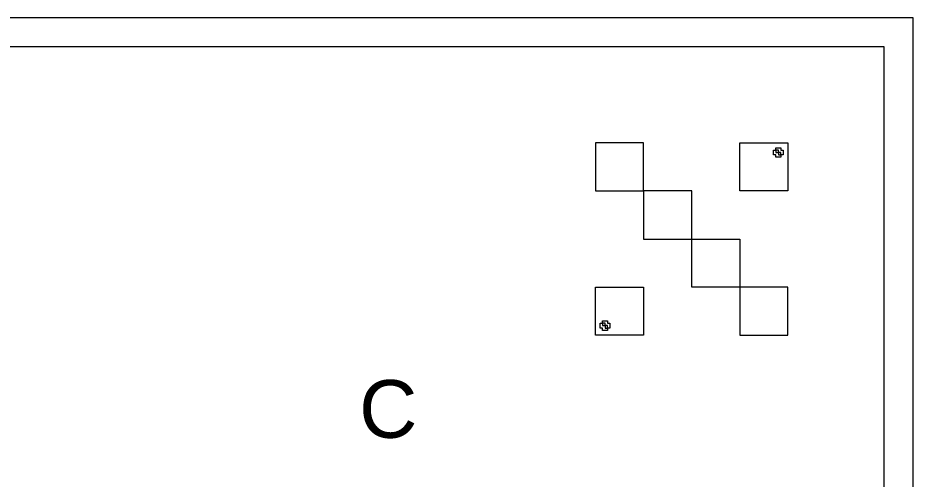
# Model space of a CAD drawing. Extents: x 1000 to 49000, y 2919 to 77300.
# Drawn here: x 35500 to 44800, y 72504 to 77300 of the extents above; entities that cross this region are included whole.
import ezdxf

# ---------------------------------------------------------------- set-up
doc = ezdxf.new("R2010")
doc.units = 13
doc.layers.add('Inner', color=4, linetype='Continuous', lineweight=0, true_color=0x00ffff)
doc.layers.add('Outer', color=1, linetype='Continuous', lineweight=0, true_color=0xff0000)
doc.styles.add('textstyle55', font='')
doc.styles.get('textstyle55').set_extended_font_data('Arial')

msp = doc.modelspace()

# ---------------------------------------------------------------- linework, layer by layer
at = {"layer": 'Inner'}
for points in [[(26200, 77300), (26200, 54700), (44800, 54700), (44800, 77300), (26200, 77300)], [(41500, 76000), (41500, 75500), (42000, 75500), (42000, 76000), (41500, 76000)], [(43000, 75500), (43000, 76000), (43500, 76000), (43500, 75500), (43000, 75500)], [(42000, 75500), (42000, 75000), (42500, 75000), (42500, 75500), (42000, 75500)], [(42500, 75000), (43000, 75000), (43000, 74500), (42500, 74500), (42500, 75000)], [(41500, 74500), (42000, 74500), (42000, 74000), (41500, 74000), (41500, 74500)], [(43000, 74500), (43000, 74000), (43500, 74000), (43500, 74500), (43000, 74500)]]:
    msp.add_lwpolyline(points, dxfattribs=at)
at = {"layer": 'Outer'}
for points in [[(26500, 77000), (26500, 55000), (44500, 55000), (44500, 77000), (26500, 77000)], [(43425, 75875), (43425, 75850), (43375, 75850), (43375, 75875), (43350, 75875), (43350, 75925), (43375, 75925), (43375, 75900), (43400, 75900), (43400, 75875), (43425, 75875)], [(43425, 75875), (43425, 75900), (43400, 75900), (43400, 75925), (43375, 75925), (43375, 75950), (43425, 75950), (43425, 75925), (43450, 75925), (43450, 75875), (43425, 75875)], [(41625, 74075), (41625, 74050), (41575, 74050), (41575, 74075), (41550, 74075), (41550, 74125), (41575, 74125), (41575, 74100), (41600, 74100), (41600, 74075), (41625, 74075)], [(41625, 74075), (41625, 74100), (41600, 74100), (41600, 74125), (41575, 74125), (41575, 74150), (41625, 74150), (41625, 74125), (41650, 74125), (41650, 74075), (41625, 74075)]]:
    msp.add_lwpolyline(points, dxfattribs=at)

# ---------------------------------------------------------------- texts
at = {"layer": 'Inner', "insert": (39650, 72925), "char_height": 600, "attachment_point": 9, "style": 'textstyle55'}
msp.add_mtext('C', dxfattribs=at)

doc.saveas('drawing.dxf')
